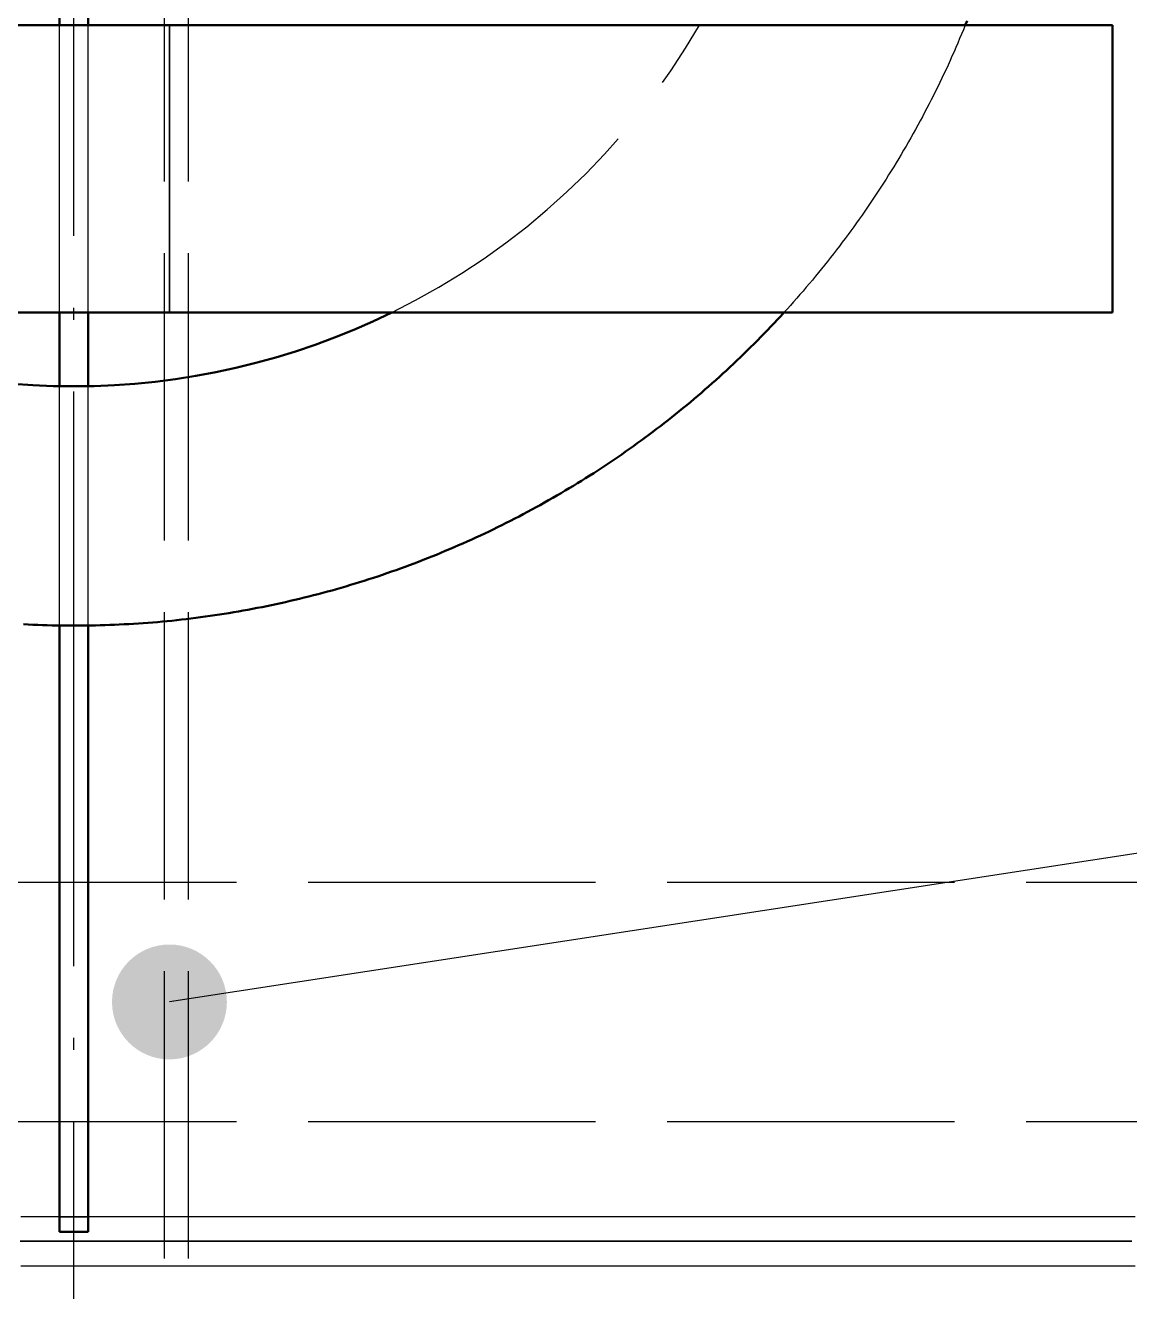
# Model space of a CAD drawing. Header units: millimetres. Extents: x 0 to 594, y 0 to 420.
# Drawn here: x 86.79 to 98.33, y 283.47 to 296.7 of the extents above; entities that cross this region are included whole.
import ezdxf

# ---------------------------------------------------------------- set-up
doc = ezdxf.new("R2010")
doc.units = ezdxf.units.MM
doc.linetypes.add('ISO02-TRAZOS', pattern=[3.75, 3, -0.75])
doc.linetypes.add('ISO04-TRAZO-PUNTO', pattern=[7.625, 6, -0.75, 0.125, -0.75])
for name, color, linetype, lineweight in [('01-VISIBLE', 7, 'CONTINUOUS', 50), ('02-OCULTA', 4, 'ISO02-TRAZOS', 25), ('03-EJE', 1, 'ISO04-TRAZO-PUNTO', 25), ('08-FINA', 5, 'CONTINUOUS', 25)]:
    doc.layers.add(name, color=color, linetype=linetype, lineweight=lineweight)

msp = doc.modelspace()

# ---------------------------------------------------------------- hatches: boundary and pattern name
at = {"layer": '08-FINA'}
h = msp.add_hatch(color=7, dxfattribs=at)
h.dxf.hatch_style = 1
edge = h.paths.add_edge_path()
edge.add_arc((88.3, 286.5), 0.6, 0, 360)

# ---------------------------------------------------------------- linework, layer by layer
at = {"layer": '01-VISIBLE'}
for p, q in [((87.15, 296.7), (87.15, 298)), ((87.45, 296.7), (87.45, 298)), ((76.45, 296.7), (98.15, 296.7)), ((98.15, 293.7), (98.15, 296.7)), ((76.45, 293.7), (98.15, 293.7)), ((87.15, 292.931), (87.15, 293.7)), ((87.45, 292.931), (87.45, 293.7)), ((87.15, 284.1), (87.15, 290.431)), ((87.45, 284.1), (87.45, 290.431)), ((87.15, 284.1), (87.45, 284.1))]:
    msp.add_line(p, q, dxfattribs=at)
for points in [[(96.631, 296.747), (96.612, 296.7)], [(94.718, 293.7), (94.685, 293.663), (94.651, 293.626), (94.616, 293.59), (94.582, 293.553), (94.547, 293.517), (94.512, 293.481), (94.477, 293.445), (94.442, 293.41), (94.407, 293.374), (94.371, 293.339), (94.336, 293.303), (94.3, 293.268), (94.264, 293.234), (94.227, 293.199), (94.191, 293.165), (94.154, 293.13), (94.118, 293.096), (94.081, 293.062), (94.044, 293.029), (94.007, 292.995), (93.969, 292.962), (93.932, 292.928), (93.894, 292.896), (93.856, 292.863), (93.818, 292.83), (93.78, 292.798), (93.741, 292.765), (93.703, 292.733), (93.664, 292.702), (93.625, 292.67), (93.586, 292.639), (93.547, 292.607), (93.508, 292.576), (93.468, 292.545), (93.428, 292.515), (93.389, 292.484), (93.349, 292.454), (93.309, 292.424), (93.268, 292.394), (93.228, 292.364), (93.187, 292.335), (93.147, 292.306), (93.106, 292.277), (93.065, 292.248), (93.024, 292.219), (92.982, 292.191), (92.941, 292.162), (92.899, 292.134), (92.858, 292.107), (92.816, 292.079), (92.774, 292.052), (92.732, 292.024), (92.69, 291.997), (92.647, 291.971), (92.605, 291.944), (92.562, 291.918), (92.519, 291.892), (92.476, 291.866), (92.433, 291.84), (92.39, 291.814), (92.347, 291.789), (92.304, 291.764), (92.26, 291.739), (92.216, 291.715), (92.173, 291.69), (92.129, 291.666), (92.085, 291.642), (92.041, 291.618), (91.996, 291.595), (91.952, 291.571), (91.908, 291.548), (91.863, 291.526), (91.818, 291.503), (91.773, 291.48), (91.728, 291.458), (91.683, 291.436), (91.638, 291.415), (91.593, 291.393), (91.548, 291.372), (91.502, 291.351), (91.457, 291.33), (91.411, 291.309), (91.365, 291.289), (91.319, 291.269), (91.273, 291.249), (91.227, 291.229), (91.181, 291.21), (91.135, 291.19), (91.088, 291.171), (91.042, 291.153), (90.995, 291.134), (90.949, 291.116), (90.902, 291.098), (90.855, 291.08), (90.808, 291.062), (90.761, 291.045), (90.714, 291.028), (90.667, 291.011), (90.62, 290.994), (90.572, 290.978), (90.525, 290.961), (90.477, 290.945), (90.43, 290.93), (90.382, 290.914), (90.334, 290.899), (90.286, 290.884), (90.239, 290.869), (90.191, 290.855), (90.143, 290.84), (90.094, 290.826), (90.046, 290.812), (89.998, 290.799), (89.95, 290.786), (89.901, 290.772), (89.853, 290.76), (89.804, 290.747), (89.756, 290.735), (89.707, 290.723), (89.658, 290.711), (89.61, 290.699), (89.561, 290.688), (89.512, 290.676), (89.463, 290.666), (89.414, 290.655), (89.365, 290.644), (89.316, 290.634), (89.267, 290.624), (89.218, 290.615), (89.169, 290.605), (89.119, 290.596), (89.07, 290.587), (89.021, 290.578), (88.971, 290.57), (88.922, 290.562), (88.872, 290.554), (88.823, 290.546), (88.773, 290.539), (88.724, 290.531), (88.674, 290.524), (88.624, 290.518), (88.575, 290.511), (88.525, 290.505), (88.475, 290.499), (88.425, 290.493), (88.376, 290.488), (88.326, 290.482), (88.276, 290.477), (88.226, 290.473), (88.176, 290.468), (88.126, 290.464), (88.076, 290.46), (88.026, 290.456), (87.976, 290.453), (87.926, 290.45), (87.876, 290.447), (87.826, 290.444), (87.776, 290.441), (87.726, 290.439), (87.676, 290.437), (87.626, 290.435), (87.576, 290.434), (87.526, 290.433), (87.475, 290.432), (87.425, 290.431), (87.375, 290.43), (87.325, 290.43), (87.275, 290.43), (87.225, 290.43), (87.175, 290.431), (87.125, 290.432), (87.074, 290.433), (87.024, 290.434), (86.974, 290.435), (86.924, 290.437), (86.874, 290.439), (86.824, 290.441), (86.774, 290.444)]]:
    msp.add_lwpolyline(points, dxfattribs=at)
msp.add_arc((87.3, 300.48), 7.55, -116.1019, -63.8981, dxfattribs=at)
at = {"layer": '02-OCULTA'}
for p, q in [((88.25, 276.32), (88.25, 349.747)), ((88.5, 276.32), (88.5, 349.747)), ((87.15, 284.256), (87.15, 337.244)), ((87.45, 284.256), (87.45, 337.244)), ((86.3, 296.7), (88.3, 296.7)), ((87.15, 293.7), (87.15, 296.7)), ((87.45, 293.7), (87.45, 296.7)), ((88.3, 296.7), (98.15, 296.7)), ((88.3, 296.7), (88.3, 293.7)), ((88.3, 293.7), (88.3, 296.7)), ((98.15, 293.7), (98.15, 296.7)), ((86.3, 293.7), (88.3, 293.7)), ((88.3, 293.7), (98.15, 293.7)), ((87.15, 290.431), (87.15, 292.931)), ((87.45, 290.431), (87.45, 292.931)), ((71, 287.75), (105.6, 287.75)), ((71, 285.25), (105.6, 285.25))]:
    msp.add_line(p, q, dxfattribs=at)
for points in [[(96.612, 296.7), (96.593, 296.654), (96.574, 296.607), (96.554, 296.561), (96.535, 296.515), (96.515, 296.468), (96.495, 296.422), (96.474, 296.377), (96.454, 296.331), (96.433, 296.285), (96.412, 296.24), (96.39, 296.194), (96.369, 296.149), (96.347, 296.103), (96.325, 296.058), (96.303, 296.013), (96.28, 295.968), (96.258, 295.923), (96.235, 295.879), (96.212, 295.834), (96.188, 295.79), (96.165, 295.745), (96.141, 295.701), (96.117, 295.657), (96.093, 295.613), (96.068, 295.569), (96.044, 295.525), (96.019, 295.482), (95.994, 295.438), (95.968, 295.395), (95.943, 295.351), (95.917, 295.308), (95.891, 295.265), (95.865, 295.222), (95.839, 295.18), (95.812, 295.137), (95.785, 295.095), (95.758, 295.052), (95.731, 295.01), (95.704, 294.968), (95.676, 294.926), (95.648, 294.884), (95.62, 294.843), (95.592, 294.801), (95.563, 294.76), (95.535, 294.718), (95.506, 294.677), (95.477, 294.636), (95.447, 294.596), (95.418, 294.555), (95.388, 294.515), (95.358, 294.474), (95.328, 294.434), (95.298, 294.394), (95.267, 294.354), (95.236, 294.314), (95.205, 294.275), (95.174, 294.235), (95.143, 294.196), (95.112, 294.157), (95.08, 294.118), (95.048, 294.079), (95.016, 294.04), (94.984, 294.002), (94.951, 293.964), (94.918, 293.925), (94.886, 293.887), (94.853, 293.85), (94.819, 293.812), (94.786, 293.774), (94.752, 293.737), (94.718, 293.7)], [(98.388, 284.256), (98.309, 284.256), (98.23, 284.256), (98.15, 284.256), (98.071, 284.256), (97.992, 284.256), (97.913, 284.256), (97.834, 284.256), (97.754, 284.256), (97.675, 284.256), (97.596, 284.256), (97.517, 284.256), (97.438, 284.256), (97.358, 284.256), (97.279, 284.256), (97.2, 284.256), (97.121, 284.256), (97.042, 284.256), (96.962, 284.256), (96.883, 284.256), (96.804, 284.256), (96.725, 284.256), (96.646, 284.256), (96.566, 284.256), (96.487, 284.256), (96.408, 284.256), (96.329, 284.256), (96.25, 284.256), (96.17, 284.256), (96.091, 284.256), (96.012, 284.256), (95.933, 284.256), (95.854, 284.256), (95.774, 284.256), (95.695, 284.256), (95.616, 284.256), (95.537, 284.256), (95.458, 284.256), (95.378, 284.256), (95.299, 284.256), (95.22, 284.256), (95.141, 284.256), (95.062, 284.256), (94.982, 284.256), (94.903, 284.256), (94.824, 284.256), (94.745, 284.256), (94.666, 284.256), (94.586, 284.256), (94.507, 284.256), (94.428, 284.256), (94.349, 284.256), (94.27, 284.256), (94.19, 284.256), (94.111, 284.256), (94.032, 284.256), (93.953, 284.256), (93.874, 284.256), (93.794, 284.256), (93.715, 284.256), (93.636, 284.256), (93.557, 284.256), (93.478, 284.256), (93.398, 284.256), (93.319, 284.256), (93.24, 284.256), (93.161, 284.256), (93.082, 284.256), (93.002, 284.256), (92.923, 284.256), (92.844, 284.256), (92.765, 284.256), (92.686, 284.256), (92.606, 284.256), (92.527, 284.256), (92.448, 284.256), (92.369, 284.256), (92.29, 284.256), (92.21, 284.256), (92.131, 284.256), (92.052, 284.256), (91.973, 284.256), (91.894, 284.256), (91.814, 284.256), (91.735, 284.256), (91.656, 284.256), (91.577, 284.256), (91.498, 284.256), (91.418, 284.256), (91.339, 284.256), (91.26, 284.256), (91.181, 284.256), (91.102, 284.256), (91.022, 284.256), (90.943, 284.256), (90.864, 284.256), (90.785, 284.256), (90.706, 284.256), (90.626, 284.256), (90.547, 284.256), (90.468, 284.256), (90.389, 284.256), (90.31, 284.256), (90.23, 284.256), (90.151, 284.256), (90.072, 284.256), (89.993, 284.256), (89.914, 284.256), (89.834, 284.256), (89.755, 284.256), (89.676, 284.256), (89.597, 284.256), (89.518, 284.256), (89.438, 284.256), (89.359, 284.256), (89.28, 284.256), (89.201, 284.256), (89.122, 284.256), (89.042, 284.256), (88.963, 284.256), (88.884, 284.256), (88.805, 284.256), (88.726, 284.256), (88.646, 284.256), (88.567, 284.256), (88.488, 284.256), (88.409, 284.256), (88.33, 284.256), (88.25, 284.256), (88.171, 284.256), (88.092, 284.256), (88.013, 284.256), (87.934, 284.256), (87.854, 284.256), (87.775, 284.256), (87.696, 284.256), (87.617, 284.256), (87.538, 284.256), (87.458, 284.256), (87.379, 284.256), (87.3, 284.256), (87.221, 284.256), (87.142, 284.256), (87.062, 284.256), (86.983, 284.256), (86.904, 284.256), (86.825, 284.256), (86.746, 284.256)], [(98.388, 284.256), (98.309, 284.256), (98.23, 284.256), (98.15, 284.256), (98.071, 284.256), (97.992, 284.256), (97.913, 284.256), (97.834, 284.256), (97.754, 284.256), (97.675, 284.256), (97.596, 284.256), (97.517, 284.256), (97.438, 284.256), (97.358, 284.256), (97.279, 284.256), (97.2, 284.256), (97.121, 284.256), (97.042, 284.256), (96.962, 284.256), (96.883, 284.256), (96.804, 284.256), (96.725, 284.256), (96.646, 284.256), (96.566, 284.256), (96.487, 284.256), (96.408, 284.256), (96.329, 284.256), (96.25, 284.256), (96.17, 284.256), (96.091, 284.256), (96.012, 284.256), (95.933, 284.256), (95.854, 284.256), (95.774, 284.256), (95.695, 284.256), (95.616, 284.256), (95.537, 284.256), (95.458, 284.256), (95.378, 284.256), (95.299, 284.256), (95.22, 284.256), (95.141, 284.256), (95.062, 284.256), (94.982, 284.256), (94.903, 284.256), (94.824, 284.256), (94.745, 284.256), (94.666, 284.256), (94.586, 284.256), (94.507, 284.256), (94.428, 284.256), (94.349, 284.256), (94.27, 284.256), (94.19, 284.256), (94.111, 284.256), (94.032, 284.256), (93.953, 284.256), (93.874, 284.256), (93.794, 284.256), (93.715, 284.256), (93.636, 284.256), (93.557, 284.256), (93.478, 284.256), (93.398, 284.256), (93.319, 284.256), (93.24, 284.256), (93.161, 284.256), (93.082, 284.256), (93.002, 284.256), (92.923, 284.256), (92.844, 284.256), (92.765, 284.256), (92.686, 284.256), (92.606, 284.256), (92.527, 284.256), (92.448, 284.256), (92.369, 284.256), (92.29, 284.256), (92.21, 284.256), (92.131, 284.256), (92.052, 284.256), (91.973, 284.256), (91.894, 284.256), (91.814, 284.256), (91.735, 284.256), (91.656, 284.256), (91.577, 284.256), (91.498, 284.256), (91.418, 284.256), (91.339, 284.256), (91.26, 284.256), (91.181, 284.256), (91.102, 284.256), (91.022, 284.256), (90.943, 284.256), (90.864, 284.256), (90.785, 284.256), (90.706, 284.256), (90.626, 284.256), (90.547, 284.256), (90.468, 284.256), (90.389, 284.256), (90.31, 284.256), (90.23, 284.256), (90.151, 284.256), (90.072, 284.256), (89.993, 284.256), (89.914, 284.256), (89.834, 284.256), (89.755, 284.256), (89.676, 284.256), (89.597, 284.256), (89.518, 284.256), (89.438, 284.256), (89.359, 284.256), (89.28, 284.256), (89.201, 284.256), (89.122, 284.256), (89.042, 284.256), (88.963, 284.256), (88.884, 284.256), (88.805, 284.256), (88.726, 284.256), (88.646, 284.256), (88.567, 284.256), (88.488, 284.256), (88.409, 284.256), (88.33, 284.256), (88.25, 284.256), (88.171, 284.256), (88.092, 284.256), (88.013, 284.256), (87.934, 284.256), (87.854, 284.256), (87.775, 284.256), (87.696, 284.256), (87.617, 284.256), (87.538, 284.256), (87.458, 284.256), (87.379, 284.256), (87.3, 284.256), (87.221, 284.256), (87.142, 284.256), (87.062, 284.256), (86.983, 284.256), (86.904, 284.256), (86.825, 284.256), (86.746, 284.256)], [(87.15, 284.256), (87.2, 284.256), (87.25, 284.256), (87.3, 284.256), (87.35, 284.256), (87.4, 284.256), (87.45, 284.256)], [(87.15, 284.1), (87.15, 284.126), (87.15, 284.152), (87.15, 284.178), (87.15, 284.204), (87.15, 284.23), (87.15, 284.256)], [(87.45, 284.1), (87.45, 284.126), (87.45, 284.152), (87.45, 284.178), (87.45, 284.204), (87.45, 284.23), (87.45, 284.256)], [(87.15, 284.1), (87.2, 284.1), (87.25, 284.1), (87.3, 284.1), (87.35, 284.1), (87.4, 284.1), (87.45, 284.1)], [(98.34, 284), (98.26, 284), (98.18, 284), (98.1, 284), (98.02, 284), (97.94, 284), (97.86, 284), (97.78, 284), (97.7, 284), (97.62, 284), (97.54, 284), (97.46, 284), (97.38, 284), (97.3, 284), (97.22, 284), (97.14, 284), (97.06, 284), (96.98, 284), (96.9, 284), (96.82, 284), (96.74, 284), (96.66, 284), (96.58, 284), (96.5, 284), (96.42, 284), (96.34, 284), (96.26, 284), (96.18, 284), (96.1, 284), (96.02, 284), (95.94, 284), (95.86, 284), (95.78, 284), (95.7, 284), (95.62, 284), (95.54, 284), (95.46, 284), (95.38, 284), (95.3, 284), (95.22, 284), (95.14, 284), (95.06, 284), (94.98, 284), (94.9, 284), (94.82, 284), (94.74, 284), (94.66, 284), (94.58, 284), (94.5, 284), (94.42, 284), (94.34, 284), (94.26, 284), (94.18, 284), (94.1, 284), (94.02, 284), (93.94, 284), (93.86, 284), (93.78, 284), (93.7, 284), (93.62, 284), (93.54, 284), (93.46, 284), (93.38, 284), (93.3, 284), (93.22, 284), (93.14, 284), (93.06, 284), (92.98, 284), (92.9, 284), (92.82, 284), (92.74, 284), (92.66, 284), (92.58, 284), (92.5, 284), (92.42, 284), (92.34, 284), (92.26, 284), (92.18, 284), (92.1, 284), (92.02, 284), (91.94, 284), (91.86, 284), (91.78, 284), (91.7, 284), (91.62, 284), (91.54, 284), (91.46, 284), (91.38, 284), (91.3, 284), (91.22, 284), (91.14, 284), (91.06, 284), (90.98, 284), (90.9, 284), (90.82, 284), (90.74, 284), (90.66, 284), (90.58, 284), (90.5, 284), (90.42, 284), (90.34, 284), (90.26, 284), (90.18, 284), (90.1, 284), (90.02, 284), (89.94, 284), (89.86, 284), (89.78, 284), (89.7, 284), (89.62, 284), (89.54, 284), (89.46, 284), (89.38, 284), (89.3, 284), (89.22, 284), (89.14, 284), (89.06, 284), (88.98, 284), (88.9, 284), (88.82, 284), (88.74, 284), (88.66, 284), (88.58, 284), (88.5, 284), (88.42, 284), (88.34, 284), (88.26, 284), (88.18, 284), (88.1, 284), (88.02, 284), (87.94, 284), (87.86, 284), (87.78, 284), (87.7, 284), (87.62, 284), (87.54, 284), (87.46, 284), (87.38, 284), (87.3, 284), (87.22, 284), (87.14, 284), (87.06, 284), (86.98, 284), (86.9, 284), (86.82, 284), (86.74, 284)], [(86.74, 284), (86.82, 284), (86.9, 284), (86.98, 284), (87.06, 284), (87.14, 284), (87.22, 284), (87.3, 284), (87.38, 284), (87.46, 284), (87.54, 284), (87.62, 284), (87.7, 284), (87.78, 284), (87.86, 284), (87.94, 284), (88.02, 284), (88.1, 284), (88.18, 284), (88.26, 284), (88.34, 284), (88.42, 284), (88.5, 284), (88.58, 284), (88.66, 284), (88.74, 284), (88.82, 284), (88.9, 284), (88.98, 284), (89.06, 284), (89.14, 284), (89.22, 284), (89.3, 284), (89.38, 284), (89.46, 284), (89.54, 284), (89.62, 284), (89.7, 284), (89.78, 284), (89.86, 284), (89.94, 284), (90.02, 284), (90.1, 284), (90.18, 284), (90.26, 284), (90.34, 284), (90.42, 284), (90.5, 284), (90.58, 284), (90.66, 284), (90.74, 284), (90.82, 284), (90.9, 284), (90.98, 284), (91.06, 284), (91.14, 284), (91.22, 284), (91.3, 284), (91.38, 284), (91.46, 284), (91.54, 284), (91.62, 284), (91.7, 284), (91.78, 284), (91.86, 284), (91.94, 284), (92.02, 284), (92.1, 284), (92.18, 284), (92.26, 284), (92.34, 284), (92.42, 284), (92.5, 284), (92.58, 284), (92.66, 284), (92.74, 284), (92.82, 284), (92.9, 284), (92.98, 284), (93.06, 284), (93.14, 284), (93.22, 284), (93.3, 284), (93.38, 284), (93.46, 284), (93.54, 284), (93.62, 284), (93.7, 284), (93.78, 284), (93.86, 284), (93.94, 284), (94.02, 284), (94.1, 284), (94.18, 284), (94.26, 284), (94.34, 284), (94.42, 284), (94.5, 284), (94.58, 284), (94.66, 284), (94.74, 284), (94.82, 284), (94.9, 284), (94.98, 284), (95.06, 284), (95.14, 284), (95.22, 284), (95.3, 284), (95.38, 284), (95.46, 284), (95.54, 284), (95.62, 284), (95.7, 284), (95.78, 284), (95.86, 284), (95.94, 284), (96.02, 284), (96.1, 284), (96.18, 284), (96.26, 284), (96.34, 284), (96.42, 284), (96.5, 284), (96.58, 284), (96.66, 284), (96.74, 284), (96.82, 284), (96.9, 284), (96.98, 284), (97.06, 284), (97.14, 284), (97.22, 284), (97.3, 284), (97.38, 284), (97.46, 284), (97.54, 284), (97.62, 284), (97.7, 284), (97.78, 284), (97.86, 284), (97.94, 284), (98.02, 284), (98.1, 284), (98.18, 284), (98.26, 284), (98.34, 284)], [(98.34, 284), (98.26, 284), (98.18, 284), (98.1, 284), (98.02, 284), (97.94, 284), (97.86, 284), (97.78, 284), (97.7, 284), (97.62, 284), (97.54, 284), (97.46, 284), (97.38, 284), (97.3, 284), (97.22, 284), (97.14, 284), (97.06, 284), (96.98, 284), (96.9, 284), (96.82, 284), (96.74, 284), (96.66, 284), (96.58, 284), (96.5, 284), (96.42, 284), (96.34, 284), (96.26, 284), (96.18, 284), (96.1, 284), (96.02, 284), (95.94, 284), (95.86, 284), (95.78, 284), (95.7, 284), (95.62, 284), (95.54, 284), (95.46, 284), (95.38, 284), (95.3, 284), (95.22, 284), (95.14, 284), (95.06, 284), (94.98, 284), (94.9, 284), (94.82, 284), (94.74, 284), (94.66, 284), (94.58, 284), (94.5, 284), (94.42, 284), (94.34, 284), (94.26, 284), (94.18, 284), (94.1, 284), (94.02, 284), (93.94, 284), (93.86, 284), (93.78, 284), (93.7, 284), (93.62, 284), (93.54, 284), (93.46, 284), (93.38, 284), (93.3, 284), (93.22, 284), (93.14, 284), (93.06, 284), (92.98, 284), (92.9, 284), (92.82, 284), (92.74, 284), (92.66, 284), (92.58, 284), (92.5, 284), (92.42, 284), (92.34, 284), (92.26, 284), (92.18, 284), (92.1, 284), (92.02, 284), (91.94, 284), (91.86, 284), (91.78, 284), (91.7, 284), (91.62, 284), (91.54, 284), (91.46, 284), (91.38, 284), (91.3, 284), (91.22, 284), (91.14, 284), (91.06, 284), (90.98, 284), (90.9, 284), (90.82, 284), (90.74, 284), (90.66, 284), (90.58, 284), (90.5, 284), (90.42, 284), (90.34, 284), (90.26, 284), (90.18, 284), (90.1, 284), (90.02, 284), (89.94, 284), (89.86, 284), (89.78, 284), (89.7, 284), (89.62, 284), (89.54, 284), (89.46, 284), (89.38, 284), (89.3, 284), (89.22, 284), (89.14, 284), (89.06, 284), (88.98, 284), (88.9, 284), (88.82, 284), (88.74, 284), (88.66, 284), (88.58, 284), (88.5, 284), (88.42, 284), (88.34, 284), (88.26, 284), (88.18, 284), (88.1, 284), (88.02, 284), (87.94, 284), (87.86, 284), (87.78, 284), (87.7, 284), (87.62, 284), (87.54, 284), (87.46, 284), (87.38, 284), (87.3, 284), (87.22, 284), (87.14, 284), (87.06, 284), (86.98, 284), (86.9, 284), (86.82, 284), (86.74, 284)], [(86.74, 284), (86.82, 284), (86.9, 284), (86.98, 284), (87.06, 284), (87.14, 284), (87.22, 284), (87.3, 284), (87.38, 284), (87.46, 284), (87.54, 284), (87.62, 284), (87.7, 284), (87.78, 284), (87.86, 284), (87.94, 284), (88.02, 284), (88.1, 284), (88.18, 284), (88.26, 284), (88.34, 284), (88.42, 284), (88.5, 284), (88.58, 284), (88.66, 284), (88.74, 284), (88.82, 284), (88.9, 284), (88.98, 284), (89.06, 284), (89.14, 284), (89.22, 284), (89.3, 284), (89.38, 284), (89.46, 284), (89.54, 284), (89.62, 284), (89.7, 284), (89.78, 284), (89.86, 284), (89.94, 284), (90.02, 284), (90.1, 284), (90.18, 284), (90.26, 284), (90.34, 284), (90.42, 284), (90.5, 284), (90.58, 284), (90.66, 284), (90.74, 284), (90.82, 284), (90.9, 284), (90.98, 284), (91.06, 284), (91.14, 284), (91.22, 284), (91.3, 284), (91.38, 284), (91.46, 284), (91.54, 284), (91.62, 284), (91.7, 284), (91.78, 284), (91.86, 284), (91.94, 284), (92.02, 284), (92.1, 284), (92.18, 284), (92.26, 284), (92.34, 284), (92.42, 284), (92.5, 284), (92.58, 284), (92.66, 284), (92.74, 284), (92.82, 284), (92.9, 284), (92.98, 284), (93.06, 284), (93.14, 284), (93.22, 284), (93.3, 284), (93.38, 284), (93.46, 284), (93.54, 284), (93.62, 284), (93.7, 284), (93.78, 284), (93.86, 284), (93.94, 284), (94.02, 284), (94.1, 284), (94.18, 284), (94.26, 284), (94.34, 284), (94.42, 284), (94.5, 284), (94.58, 284), (94.66, 284), (94.74, 284), (94.82, 284), (94.9, 284), (94.98, 284), (95.06, 284), (95.14, 284), (95.22, 284), (95.3, 284), (95.38, 284), (95.46, 284), (95.54, 284), (95.62, 284), (95.7, 284), (95.78, 284), (95.86, 284), (95.94, 284), (96.02, 284), (96.1, 284), (96.18, 284), (96.26, 284), (96.34, 284), (96.42, 284), (96.5, 284), (96.58, 284), (96.66, 284), (96.74, 284), (96.82, 284), (96.9, 284), (96.98, 284), (97.06, 284), (97.14, 284), (97.22, 284), (97.3, 284), (97.38, 284), (97.46, 284), (97.54, 284), (97.62, 284), (97.7, 284), (97.78, 284), (97.86, 284), (97.94, 284), (98.02, 284), (98.1, 284), (98.18, 284), (98.26, 284), (98.34, 284)], [(98.354, 284), (98.276, 284), (98.198, 284), (98.119, 284), (98.041, 284), (97.962, 284), (97.884, 284), (97.806, 284), (97.727, 284), (97.649, 284), (97.57, 284), (97.492, 284), (97.414, 284), (97.335, 284), (97.257, 284), (97.178, 284), (97.1, 284), (97.022, 284), (96.943, 284), (96.865, 284), (96.786, 284), (96.708, 284), (96.63, 284), (96.551, 284), (96.473, 284), (96.394, 284), (96.316, 284), (96.238, 284), (96.159, 284), (96.081, 284), (96.002, 284), (95.924, 284), (95.846, 284), (95.767, 284), (95.689, 284), (95.61, 284), (95.532, 284), (95.454, 284), (95.375, 284), (95.297, 284), (95.218, 284), (95.14, 284), (95.062, 284), (94.983, 284), (94.905, 284), (94.826, 284), (94.748, 284), (94.67, 284), (94.591, 284), (94.513, 284), (94.434, 284), (94.356, 284), (94.278, 284), (94.199, 284), (94.121, 284), (94.042, 284), (93.964, 284), (93.886, 284), (93.807, 284), (93.729, 284), (93.65, 284), (93.572, 284), (93.494, 284), (93.415, 284), (93.337, 284), (93.258, 284), (93.18, 284), (93.102, 284), (93.023, 284), (92.945, 284), (92.866, 284), (92.788, 284), (92.71, 284), (92.631, 284), (92.553, 284), (92.474, 284), (92.396, 284), (92.318, 284), (92.239, 284), (92.161, 284), (92.082, 284), (92.004, 284), (91.926, 284), (91.847, 284), (91.769, 284), (91.69, 284), (91.612, 284), (91.534, 284), (91.455, 284), (91.377, 284), (91.298, 284), (91.22, 284), (91.142, 284), (91.063, 284), (90.985, 284), (90.906, 284), (90.828, 284), (90.75, 284), (90.671, 284), (90.593, 284), (90.514, 284), (90.436, 284), (90.358, 284), (90.279, 284), (90.201, 284), (90.122, 284), (90.044, 284), (89.966, 284), (89.887, 284), (89.809, 284), (89.73, 284), (89.652, 284), (89.574, 284), (89.495, 284), (89.417, 284), (89.338, 284), (89.26, 284), (89.182, 284), (89.103, 284), (89.025, 284), (88.946, 284), (88.868, 284), (88.79, 284), (88.711, 284), (88.633, 284), (88.554, 284), (88.476, 284), (88.398, 284), (88.319, 284), (88.241, 284), (88.162, 284), (88.084, 284), (88.006, 284), (87.927, 284), (87.849, 284), (87.77, 284), (87.692, 284), (87.614, 284), (87.535, 284), (87.457, 284), (87.378, 284), (87.3, 284), (87.222, 284), (87.143, 284), (87.065, 284), (86.986, 284), (86.908, 284), (86.83, 284), (86.751, 284)], [(86.751, 284), (86.83, 284), (86.908, 284), (86.986, 284), (87.065, 284), (87.143, 284), (87.222, 284), (87.3, 284), (87.378, 284), (87.457, 284), (87.535, 284), (87.614, 284), (87.692, 284), (87.77, 284), (87.849, 284), (87.927, 284), (88.006, 284), (88.084, 284), (88.162, 284), (88.241, 284), (88.319, 284), (88.398, 284), (88.476, 284), (88.554, 284), (88.633, 284), (88.711, 284), (88.79, 284), (88.868, 284), (88.946, 284), (89.025, 284), (89.103, 284), (89.182, 284), (89.26, 284), (89.338, 284), (89.417, 284), (89.495, 284), (89.574, 284), (89.652, 284), (89.73, 284), (89.809, 284), (89.887, 284), (89.966, 284), (90.044, 284), (90.122, 284), (90.201, 284), (90.279, 284), (90.358, 284), (90.436, 284), (90.514, 284), (90.593, 284), (90.671, 284), (90.75, 284), (90.828, 284), (90.906, 284), (90.985, 284), (91.063, 284), (91.142, 284), (91.22, 284), (91.298, 284), (91.377, 284), (91.455, 284), (91.534, 284), (91.612, 284), (91.69, 284), (91.769, 284), (91.847, 284), (91.926, 284), (92.004, 284), (92.082, 284), (92.161, 284), (92.239, 284), (92.318, 284), (92.396, 284), (92.474, 284), (92.553, 284), (92.631, 284), (92.71, 284), (92.788, 284), (92.866, 284), (92.945, 284), (93.023, 284), (93.102, 284), (93.18, 284), (93.258, 284), (93.337, 284), (93.415, 284), (93.494, 284), (93.572, 284), (93.65, 284), (93.729, 284), (93.807, 284), (93.886, 284), (93.964, 284), (94.042, 284), (94.121, 284), (94.199, 284), (94.278, 284), (94.356, 284), (94.434, 284), (94.513, 284), (94.591, 284), (94.67, 284), (94.748, 284), (94.826, 284), (94.905, 284), (94.983, 284), (95.062, 284), (95.14, 284), (95.218, 284), (95.297, 284), (95.375, 284), (95.454, 284), (95.532, 284), (95.61, 284), (95.689, 284), (95.767, 284), (95.846, 284), (95.924, 284), (96.002, 284), (96.081, 284), (96.159, 284), (96.238, 284), (96.316, 284), (96.394, 284), (96.473, 284), (96.551, 284), (96.63, 284), (96.708, 284), (96.786, 284), (96.865, 284), (96.943, 284), (97.022, 284), (97.1, 284), (97.178, 284), (97.257, 284), (97.335, 284), (97.414, 284), (97.492, 284), (97.57, 284), (97.649, 284), (97.727, 284), (97.806, 284), (97.884, 284), (97.962, 284), (98.041, 284), (98.119, 284), (98.198, 284), (98.276, 284), (98.354, 284)], [(98.354, 284), (98.276, 284), (98.198, 284), (98.119, 284), (98.041, 284), (97.962, 284), (97.884, 284), (97.806, 284), (97.727, 284), (97.649, 284), (97.57, 284), (97.492, 284), (97.414, 284), (97.335, 284), (97.257, 284), (97.178, 284), (97.1, 284), (97.022, 284), (96.943, 284), (96.865, 284), (96.786, 284), (96.708, 284), (96.63, 284), (96.551, 284), (96.473, 284), (96.394, 284), (96.316, 284), (96.238, 284), (96.159, 284), (96.081, 284), (96.002, 284), (95.924, 284), (95.846, 284), (95.767, 284), (95.689, 284), (95.61, 284), (95.532, 284), (95.454, 284), (95.375, 284), (95.297, 284), (95.218, 284), (95.14, 284), (95.062, 284), (94.983, 284), (94.905, 284), (94.826, 284), (94.748, 284), (94.67, 284), (94.591, 284), (94.513, 284), (94.434, 284), (94.356, 284), (94.278, 284), (94.199, 284), (94.121, 284), (94.042, 284), (93.964, 284), (93.886, 284), (93.807, 284), (93.729, 284), (93.65, 284), (93.572, 284), (93.494, 284), (93.415, 284), (93.337, 284), (93.258, 284), (93.18, 284), (93.102, 284), (93.023, 284), (92.945, 284), (92.866, 284), (92.788, 284), (92.71, 284), (92.631, 284), (92.553, 284), (92.474, 284), (92.396, 284), (92.318, 284), (92.239, 284), (92.161, 284), (92.082, 284), (92.004, 284), (91.926, 284), (91.847, 284), (91.769, 284), (91.69, 284), (91.612, 284), (91.534, 284), (91.455, 284), (91.377, 284), (91.298, 284), (91.22, 284), (91.142, 284), (91.063, 284), (90.985, 284), (90.906, 284), (90.828, 284), (90.75, 284), (90.671, 284), (90.593, 284), (90.514, 284), (90.436, 284), (90.358, 284), (90.279, 284), (90.201, 284), (90.122, 284), (90.044, 284), (89.966, 284), (89.887, 284), (89.809, 284), (89.73, 284), (89.652, 284), (89.574, 284), (89.495, 284), (89.417, 284), (89.338, 284), (89.26, 284), (89.182, 284), (89.103, 284), (89.025, 284), (88.946, 284), (88.868, 284), (88.79, 284), (88.711, 284), (88.633, 284), (88.554, 284), (88.476, 284), (88.398, 284), (88.319, 284), (88.241, 284), (88.162, 284), (88.084, 284), (88.006, 284), (87.927, 284), (87.849, 284), (87.77, 284), (87.692, 284), (87.614, 284), (87.535, 284), (87.457, 284), (87.378, 284), (87.3, 284), (87.222, 284), (87.143, 284), (87.065, 284), (86.986, 284), (86.908, 284), (86.83, 284), (86.751, 284)], [(86.751, 284), (86.83, 284), (86.908, 284), (86.986, 284), (87.065, 284), (87.143, 284), (87.222, 284), (87.3, 284), (87.378, 284), (87.457, 284), (87.535, 284), (87.614, 284), (87.692, 284), (87.77, 284), (87.849, 284), (87.927, 284), (88.006, 284), (88.084, 284), (88.162, 284), (88.241, 284), (88.319, 284), (88.398, 284), (88.476, 284), (88.554, 284), (88.633, 284), (88.711, 284), (88.79, 284), (88.868, 284), (88.946, 284), (89.025, 284), (89.103, 284), (89.182, 284), (89.26, 284), (89.338, 284), (89.417, 284), (89.495, 284), (89.574, 284), (89.652, 284), (89.73, 284), (89.809, 284), (89.887, 284), (89.966, 284), (90.044, 284), (90.122, 284), (90.201, 284), (90.279, 284), (90.358, 284), (90.436, 284), (90.514, 284), (90.593, 284), (90.671, 284), (90.75, 284), (90.828, 284), (90.906, 284), (90.985, 284), (91.063, 284), (91.142, 284), (91.22, 284), (91.298, 284), (91.377, 284), (91.455, 284), (91.534, 284), (91.612, 284), (91.69, 284), (91.769, 284), (91.847, 284), (91.926, 284), (92.004, 284), (92.082, 284), (92.161, 284), (92.239, 284), (92.318, 284), (92.396, 284), (92.474, 284), (92.553, 284), (92.631, 284), (92.71, 284), (92.788, 284), (92.866, 284), (92.945, 284), (93.023, 284), (93.102, 284), (93.18, 284), (93.258, 284), (93.337, 284), (93.415, 284), (93.494, 284), (93.572, 284), (93.65, 284), (93.729, 284), (93.807, 284), (93.886, 284), (93.964, 284), (94.042, 284), (94.121, 284), (94.199, 284), (94.278, 284), (94.356, 284), (94.434, 284), (94.513, 284), (94.591, 284), (94.67, 284), (94.748, 284), (94.826, 284), (94.905, 284), (94.983, 284), (95.062, 284), (95.14, 284), (95.218, 284), (95.297, 284), (95.375, 284), (95.454, 284), (95.532, 284), (95.61, 284), (95.689, 284), (95.767, 284), (95.846, 284), (95.924, 284), (96.002, 284), (96.081, 284), (96.159, 284), (96.238, 284), (96.316, 284), (96.394, 284), (96.473, 284), (96.551, 284), (96.63, 284), (96.708, 284), (96.786, 284), (96.865, 284), (96.943, 284), (97.022, 284), (97.1, 284), (97.178, 284), (97.257, 284), (97.335, 284), (97.414, 284), (97.492, 284), (97.57, 284), (97.649, 284), (97.727, 284), (97.806, 284), (97.884, 284), (97.962, 284), (98.041, 284), (98.119, 284), (98.198, 284), (98.276, 284), (98.354, 284)], [(86.746, 283.744), (86.825, 283.744), (86.904, 283.744), (86.983, 283.744), (87.062, 283.744), (87.142, 283.744), (87.221, 283.744), (87.3, 283.744), (87.379, 283.744), (87.458, 283.744), (87.538, 283.744), (87.617, 283.744), (87.696, 283.744), (87.775, 283.744), (87.854, 283.744), (87.934, 283.744), (88.013, 283.744), (88.092, 283.744), (88.171, 283.744), (88.25, 283.744), (88.33, 283.744), (88.409, 283.744), (88.488, 283.744), (88.567, 283.744), (88.646, 283.744), (88.726, 283.744), (88.805, 283.744), (88.884, 283.744), (88.963, 283.744), (89.042, 283.744), (89.122, 283.744), (89.201, 283.744), (89.28, 283.744), (89.359, 283.744), (89.438, 283.744), (89.518, 283.744), (89.597, 283.744), (89.676, 283.744), (89.755, 283.744), (89.834, 283.744), (89.914, 283.744), (89.993, 283.744), (90.072, 283.744), (90.151, 283.744), (90.23, 283.744), (90.31, 283.744), (90.389, 283.744), (90.468, 283.744), (90.547, 283.744), (90.626, 283.744), (90.706, 283.744), (90.785, 283.744), (90.864, 283.744), (90.943, 283.744), (91.022, 283.744), (91.102, 283.744), (91.181, 283.744), (91.26, 283.744), (91.339, 283.744), (91.418, 283.744), (91.498, 283.744), (91.577, 283.744), (91.656, 283.744), (91.735, 283.744), (91.814, 283.744), (91.894, 283.744), (91.973, 283.744), (92.052, 283.744), (92.131, 283.744), (92.21, 283.744), (92.29, 283.744), (92.369, 283.744), (92.448, 283.744), (92.527, 283.744), (92.606, 283.744), (92.686, 283.744), (92.765, 283.744), (92.844, 283.744), (92.923, 283.744), (93.002, 283.744), (93.082, 283.744), (93.161, 283.744), (93.24, 283.744), (93.319, 283.744), (93.398, 283.744), (93.478, 283.744), (93.557, 283.744), (93.636, 283.744), (93.715, 283.744), (93.794, 283.744), (93.874, 283.744), (93.953, 283.744), (94.032, 283.744), (94.111, 283.744), (94.19, 283.744), (94.27, 283.744), (94.349, 283.744), (94.428, 283.744), (94.507, 283.744), (94.586, 283.744), (94.666, 283.744), (94.745, 283.744), (94.824, 283.744), (94.903, 283.744), (94.982, 283.744), (95.062, 283.744), (95.141, 283.744), (95.22, 283.744), (95.299, 283.744), (95.378, 283.744), (95.458, 283.744), (95.537, 283.744), (95.616, 283.744), (95.695, 283.744), (95.774, 283.744), (95.854, 283.744), (95.933, 283.744), (96.012, 283.744), (96.091, 283.744), (96.17, 283.744), (96.25, 283.744), (96.329, 283.744), (96.408, 283.744), (96.487, 283.744), (96.566, 283.744), (96.646, 283.744), (96.725, 283.744), (96.804, 283.744), (96.883, 283.744), (96.962, 283.744), (97.042, 283.744), (97.121, 283.744), (97.2, 283.744), (97.279, 283.744), (97.358, 283.744), (97.438, 283.744), (97.517, 283.744), (97.596, 283.744), (97.675, 283.744), (97.754, 283.744), (97.834, 283.744), (97.913, 283.744), (97.992, 283.744), (98.071, 283.744), (98.15, 283.744), (98.23, 283.744), (98.309, 283.744), (98.388, 283.744)], [(86.746, 283.744), (86.825, 283.744), (86.904, 283.744), (86.983, 283.744), (87.062, 283.744), (87.142, 283.744), (87.221, 283.744), (87.3, 283.744), (87.379, 283.744), (87.458, 283.744), (87.538, 283.744), (87.617, 283.744), (87.696, 283.744), (87.775, 283.744), (87.854, 283.744), (87.934, 283.744), (88.013, 283.744), (88.092, 283.744), (88.171, 283.744), (88.25, 283.744), (88.33, 283.744), (88.409, 283.744), (88.488, 283.744), (88.567, 283.744), (88.646, 283.744), (88.726, 283.744), (88.805, 283.744), (88.884, 283.744), (88.963, 283.744), (89.042, 283.744), (89.122, 283.744), (89.201, 283.744), (89.28, 283.744), (89.359, 283.744), (89.438, 283.744), (89.518, 283.744), (89.597, 283.744), (89.676, 283.744), (89.755, 283.744), (89.834, 283.744), (89.914, 283.744), (89.993, 283.744), (90.072, 283.744), (90.151, 283.744), (90.23, 283.744), (90.31, 283.744), (90.389, 283.744), (90.468, 283.744), (90.547, 283.744), (90.626, 283.744), (90.706, 283.744), (90.785, 283.744), (90.864, 283.744), (90.943, 283.744), (91.022, 283.744), (91.102, 283.744), (91.181, 283.744), (91.26, 283.744), (91.339, 283.744), (91.418, 283.744), (91.498, 283.744), (91.577, 283.744), (91.656, 283.744), (91.735, 283.744), (91.814, 283.744), (91.894, 283.744), (91.973, 283.744), (92.052, 283.744), (92.131, 283.744), (92.21, 283.744), (92.29, 283.744), (92.369, 283.744), (92.448, 283.744), (92.527, 283.744), (92.606, 283.744), (92.686, 283.744), (92.765, 283.744), (92.844, 283.744), (92.923, 283.744), (93.002, 283.744), (93.082, 283.744), (93.161, 283.744), (93.24, 283.744), (93.319, 283.744), (93.398, 283.744), (93.478, 283.744), (93.557, 283.744), (93.636, 283.744), (93.715, 283.744), (93.794, 283.744), (93.874, 283.744), (93.953, 283.744), (94.032, 283.744), (94.111, 283.744), (94.19, 283.744), (94.27, 283.744), (94.349, 283.744), (94.428, 283.744), (94.507, 283.744), (94.586, 283.744), (94.666, 283.744), (94.745, 283.744), (94.824, 283.744), (94.903, 283.744), (94.982, 283.744), (95.062, 283.744), (95.141, 283.744), (95.22, 283.744), (95.299, 283.744), (95.378, 283.744), (95.458, 283.744), (95.537, 283.744), (95.616, 283.744), (95.695, 283.744), (95.774, 283.744), (95.854, 283.744), (95.933, 283.744), (96.012, 283.744), (96.091, 283.744), (96.17, 283.744), (96.25, 283.744), (96.329, 283.744), (96.408, 283.744), (96.487, 283.744), (96.566, 283.744), (96.646, 283.744), (96.725, 283.744), (96.804, 283.744), (96.883, 283.744), (96.962, 283.744), (97.042, 283.744), (97.121, 283.744), (97.2, 283.744), (97.279, 283.744), (97.358, 283.744), (97.438, 283.744), (97.517, 283.744), (97.596, 283.744), (97.675, 283.744), (97.754, 283.744), (97.834, 283.744), (97.913, 283.744), (97.992, 283.744), (98.071, 283.744), (98.15, 283.744), (98.23, 283.744), (98.309, 283.744), (98.388, 283.744)]]:
    msp.add_lwpolyline(points, dxfattribs=at)
msp.add_arc((87.3, 300.48), 7.55, -63.8981, -30.0438, dxfattribs=at)
at = {"layer": '03-EJE'}
msp.add_line((87.3, 264), (87.3, 356.367), dxfattribs=at)
at = {"layer": '08-FINA'}
msp.add_line((126.646, 292.392), (88.3, 286.5), dxfattribs=at)

doc.saveas('drawing.dxf')
